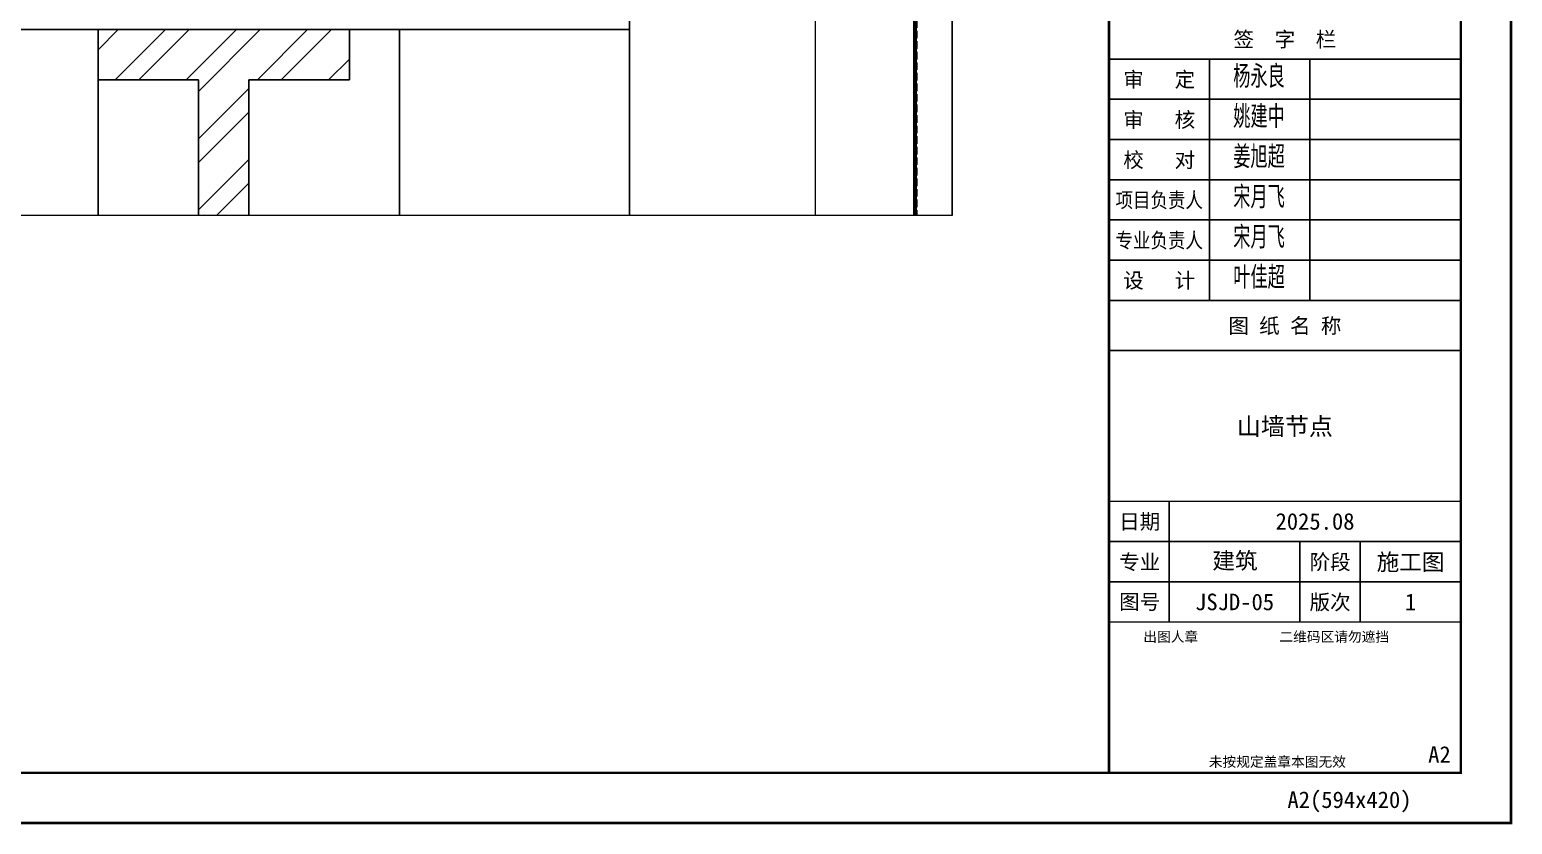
# Model space of a CAD drawing. Extents: x -599358 to 2865263, y -1062760 to 486533.
# Drawn here: x 123947 to 125422, y -728503 to -727712 of the extents above; entities that cross this region are included whole.
import ezdxf
from ezdxf.enums import TextEntityAlignment as Align

# ---------------------------------------------------------------- set-up
doc = ezdxf.new("R2010")
doc.units = 0
doc.linetypes.add('ZN-DASH', pattern=[0.35, 0.25, -0.1])
for name, color, linetype in [('!ZN6-虚线-8', 8, 'ZN-DASH'), ('0-cxFrame', 155, 'Continuous'), ('A-LIN-V', 9, 'Continuous'), ('AS-WALL', 40, 'Continuous'), ('qianming', 155, 'Continuous'), ('建-墙-填充', 8, 'Continuous'), ('建-柱-钢', 9, 'Continuous')]:
    doc.layers.add(name, color=color, linetype=linetype)
for name, color, linetype, lineweight in [('0-cxText', 131, 'Continuous', 25), ('彩钢板', 6, 'Continuous', 15), ('文字标注引出线', 7, 'Continuous', 15), ('防火岩棉', 252, 'Continuous', 13)]:
    doc.layers.add(name, color=color, linetype=linetype, lineweight=lineweight)
doc.layers.add('0_INSULATION', color=252, linetype='Continuous', lineweight=9, transparency=0.2)
doc.styles.add('BZHZ', font='bzxw', dxfattribs={"width": 0.8, "bigfont": 'bzhz'})
doc.styles.add('cx_biaoti', font='')
doc.styles.add('cx_tuming', font='simhei.ttf')
doc.styles.add('cx_tuqian1', font='宋体.shx')
doc.styles.add('黑体', font='simhei.ttf')
doc.styles.get('cx_biaoti').set_extended_font_data('SimSun')

# ---------------------------------------------------------------- blocks, each defined once
blk = doc.blocks.new('zjcx_lan_qianzi(Dragon)')
for p, q in [((-7000, 4800), (0, 4800)), ((-5000, 4800), (-5000, 0)), ((-3000, 4800), (-3000, 0)), ((-7000, 4000), (0, 4000)), ((-7000, 3200), (0, 3200)), ((-7000, 2400), (0, 2400)), ((-7000, 1600), (0, 1600)), ((-7000, 800), (0, 800))]:
    blk.add_line(p, q)
at = {"const_width": 30}
blk.add_lwpolyline([(-7000, 5600), (0, 5600)], dxfattribs=at)
blk.add_lwpolyline([(-7000, 5600), (0, 5600), (0, 0), (-7000, 0)], close=True, dxfattribs=at)
at = {"style": 'cx_biaoti'}
for s, p in [('签  字  栏', (-3500, 5200)), ('审   定', (-6000, 4400)), ('审   核', (-6000, 3600)), ('校   对', (-6000, 2800)), ('设   计', (-6000, 400))]:
    blk.add_text(s, height=300, dxfattribs=at).set_placement(p, align=Align.MIDDLE)
at = {"style": 'cx_biaoti', "width": 0.85}
for s, p in [('项目负责人', (-6000, 2000)), ('专业负责人', (-6000, 1200))]:
    blk.add_text(s, height=300, dxfattribs=at).set_placement(p, align=Align.MIDDLE)
blk = doc.blocks.new('T-签字(Dragon)')
at = {"layer": '0-cxFrame'}
blk.add_blockref('zjcx_lan_qianzi(Dragon)', (0, 0), dxfattribs=at)
at = {"layer": 'qianming', "style": 'BZHZ', "width": 0.8}
for s, p in [('杨永良', (-4014, 4478)), ('姚建中', (-4014, 3678)), ('姜旭超', (-4014, 2878)), ('宋月飞', (-4014, 2078)), ('宋月飞', (-4014, 1278)), ('叶佳超', (-4014, 478))]:
    blk.add_text(s, height=450, dxfattribs=at).set_placement(p, align=Align.MIDDLE)
blk = doc.blocks.new('zjcx_lan_tuming(Dragon)')
for p, q in [((-7000, 8400), (0, 8400)), ((-5800, 3000), (-5800, 5400)), ((-7000, 4600), (0, 4600)), ((-3200, 3000), (-3200, 4600)), ((-2000, 3000), (-2000, 4600)), ((-7000, 3800), (0, 3800))]:
    blk.add_line(p, q)
at = {"const_width": 30}
for points in [[(-7000, 9400), (0, 9400)], [(-7000, 5400), (0, 5400)], [(-7000, 3000), (0, 3000)], [(-7000, 0), (0, 0)]]:
    blk.add_lwpolyline(points, dxfattribs=at)
blk.add_lwpolyline([(-7000, 9400), (0, 9400), (0, 0), (-7000, 0)], close=True)
at = {"style": 'cx_biaoti'}
for s, p in [('图 纸 名 称', (-3500, 8900)), ('日期', (-6388, 5000)), ('专业', (-6388, 4200)), ('阶段', (-2600, 4200)), ('图号', (-6388, 3400)), ('版次', (-2600, 3400))]:
    blk.add_text(s, height=300, dxfattribs=at).set_placement(p, align=Align.MIDDLE)
for s, p in [('出图人章', (-6316, 2607)), ('二维码区请勿遮挡', (-3609, 2607)), ('未按规定盖章本图无效', (-5013, 120))]:
    blk.add_text(s, height=200, dxfattribs=at).set_placement(p)
blk = doc.blocks.new('T-图签(Dragon)')
blk.add_blockref('zjcx_lan_tuming(Dragon)', (0, 0))
at = {"color": 3, "style": 'cx_biaoti'}
for s, p in [('2025.08', (-2900, 5000)), ('建筑 ', (-4380, 4228)), ('施工图', (-1000, 4200))]:
    blk.add_text(s, height=330, dxfattribs=at).set_placement(p, align=Align.MIDDLE)
blk = doc.blocks.new('zjcx_T2(Dragon)')
at = {"layer": '0-cxFrame', "const_width": 50}
blk.add_lwpolyline([(-7000, 40000), (0, 40000), (0, 0), (-7000, 0)], close=True, dxfattribs=at)
at = {"layer": '0-cxFrame'}
for name, p in [('T-签字(Dragon)', (0, 9400)), ('T-图签(Dragon)', (0, 0))]:
    blk.add_blockref(name, p, dxfattribs=at)
blk = doc.blocks.new('TK22.A2 L(Dragon)')
at = {"layer": '0-cxFrame', "color": 7, "const_width": 0.5}
blk.add_lwpolyline([(0, 0), (-594, 0), (-594, 420), (0, 420)], close=True, dxfattribs=at)
at = {"layer": '0-cxFrame', "const_width": 0.5}
for points in [[(-80, 10), (-574, 10), (-574, 410), (-80, 410)], [(-10, 10), (-80, 10), (-80, 410), (-10, 410)]]:
    blk.add_lwpolyline(points, close=True, dxfattribs=at)
at = {"layer": '0-cxFrame', "xscale": 0.01, "yscale": 0.01, "zscale": 0.01}
blk.add_blockref('zjcx_T2(Dragon)', (-10, 10), dxfattribs=at)
at = {"style": '黑体', "flags": 4}
blk.add_attdef('图幅', text='', height=3.3, dxfattribs=at).set_placement((-40, 3), align=Align.RIGHT)
at = {"layer": '0-cxFrame', "style": '黑体'}
blk.add_text('(594x420)', height=3.3, dxfattribs=at).set_placement((-40, 3))
at = {"layer": '0-cxText', "flags": 4}
for tag, height, style, p in [('建设单位', 3.5, 'cx_tuming', (-45, 240)), ('项目名称', 3.5, 'cx_tuming', (-45, 210)), ('子项名称', 3.5, 'cx_tuming', (-45, 180)), ('工程编号', 3.3, 'cx_tuqian1', (-35, 165)), ('图名1', 3.5, 'cx_tuming', (-45, 87)), ('图名2', 3.5, 'cx_tuming', (-45, 79)), ('图名3', 3.5, 'cx_tuming', (-45, 71)), ('出图日期', 3.3, 'cx_tuqian1', (-39, 60)), ('专业', 3.3, 'cx_tuqian1', (-55, 52)), ('图号', 3.3, 'cx_tuqian1', (-55, 44)), ('版次', 3.3, 'cx_tuqian1', (-20, 44))]:
    blk.add_attdef(tag, text='', height=height, dxfattribs=dict(at, style=style)).set_placement(p, align=Align.MIDDLE)
at = {"layer": 'Defpoints', "color": 6, "flags": 4}
for tag, height, style, p in [('tufu', 3.3, '黑体', (-12, 12)), ('dwfname', 4, 'cx_tuqian1', (-80, 3))]:
    blk.add_attdef(tag, text='', height=height, dxfattribs=dict(at, style=style)).set_placement(p, align=Align.RIGHT)
blk = doc.blocks.new('*U2103')
at = {"layer": '0_INSULATION'}
for p, q in [((114761.39, -53978.93), (114792.96, -53985.48)), ((114792.96, -53985.48), (114764.45, -53991.41)), ((114766.55, -53993.11), (114792.96, -53998.59)), ((114792.96, -53998.59), (114781.19, -54001.04)), ((114792.98, -54103.48), (114787.53, -54104.61)), ((114789.32, -54102.72), (114792.98, -54103.48)), ((114774.8, -54112.82), (114792.98, -54116.59)), ((114792.98, -54116.59), (114761.42, -54123.15)), ((114761.42, -54123.15), (114792.98, -54129.7)), ((114792.98, -54129.7), (114761.42, -54136.27))]:
    blk.add_line(p, q, dxfattribs=at)
blk.add_lwpolyline([(114802.18, -53916.04), (114802.18, -54468.54), (114752.18, -54468.54), (114752.18, -54147.49, -0.323318), (114775.68, -54112.49, 0.242761), (114797.68, -54086.41), (114798.06, -54026.96, 0.256774), (114775.68, -53998.09, -0.323318), (114752.18, -53963.09), (114752.18, -53916.04)], format="xyb", close=True, dxfattribs=at)
at = {"layer": '0_INSULATION', "extrusion": (0, 0, -1)}
for centre, start_param, end_param in [((114761.39, -53985.49), 5.406397, 6.283185), ((114792.95, -53978.93), 1.570796, 3.141593), ((114792.96, -53992.04), 0, 1.570796), ((114792.96, -53992.04), 1.570796, 3.141593), ((114792.96, -54005.15), 0, 1.570796), ((114792.96, -54005.15), 1.570796, 3.141593), ((114792.96, -54018.26), 0, 1.570796), ((114792.96, -54018.26), 1.570796, 2.416555), ((114792.98, -54096.93), 0.524657, 1.570796), ((114792.98, -54096.93), 1.570796, 3.141593), ((114792.98, -54110.04), 0, 1.570796), ((114792.98, -54110.04), 1.570796, 3.141593), ((114792.98, -54123.15), 0, 1.570796), ((114761.42, -54129.71), 6.139662, 6.283185), ((114761.41, -54116.6), 3.141593, 3.269368), ((114792.98, -54123.15), 1.570796, 3.141593), ((114761.42, -54129.71), 3.141593, 4.407145), ((114792.98, -54136.26), 0, 1.570796)]:
    blk.add_ellipse(centre, major_axis=(0, 6.56), ratio=0.988253, start_param=start_param, end_param=end_param, dxfattribs=at)

msp = doc.modelspace()

# ---------------------------------------------------------------- linework, layer by layer
at = {"layer": '!ZN6-虚线-8', "ltscale": 30}
msp.add_line((124829.9, -727671.5), (124829.9, -727897.3), dxfattribs=at)
at = {"layer": 'A-LIN-V'}
for p, q in [((124544.1, -727897.3), (124544.1, -726792.3)), ((123665.3, -727712.4), (124544.1, -727712.4)), ((124015.3, -727712.4), (124015.3, -727897.3)), ((124315.3, -727712.4), (124315.3, -727897.3))]:
    msp.add_line(p, q, dxfattribs=at)
at = {"layer": 'AS-WALL'}
msp.add_line((124865.1, -727897.3), (124865.1, -726792.3), dxfattribs=at)
at = {"layer": '建-墙-填充', "linetype": 'Continuous'}
for p, q in [((124015.3, -727732.4), (124035.3, -727712.4)), ((124032.4, -727762.4), (124082.4, -727712.4)), ((124056, -727762.4), (124106, -727712.4)), ((124103.1, -727762.4), (124153.1, -727712.4)), ((124115.3, -727773.8), (124176.7, -727712.4)), ((124173.8, -727762.4), (124223.8, -727712.4)), ((124197.4, -727762.4), (124247.4, -727712.4)), ((124244.5, -727762.4), (124265.3, -727741.7)), ((124115.3, -727820.9), (124165.3, -727770.9)), ((124115.3, -727844.5), (124165.3, -727794.5)), ((124115.3, -727891.7), (124165.3, -727841.7)), ((124133.2, -727897.3), (124165.3, -727865.2))]:
    msp.add_line(p, q, dxfattribs=at)
at = {"layer": '建-柱-钢'}
for p, q in [((124265.3, -727712.4), (124015.3, -727712.4)), ((124015.3, -727712.4), (124015.3, -727762.4)), ((124265.3, -727762.4), (124265.3, -727712.4)), ((124015.3, -727762.4), (124115.3, -727762.4)), ((124115.3, -727762.4), (124115.3, -727897.3)), ((124165.3, -727762.4), (124265.3, -727762.4)), ((124165.3, -727897.3), (124165.3, -727762.4))]:
    msp.add_line(p, q, dxfattribs=at)
at = {"layer": '彩钢板', "color": 1}
for p, q in [((124829.1, -727671.5), (124829.1, -727897.3)), ((124865.1, -727671.5), (124865.1, -727897.3))]:
    msp.add_line(p, q, dxfattribs=at)
at = {"layer": '文字标注引出线', "color": 1}
msp.add_lwpolyline([(124865.1, -727897.3), (123871.2, -727897.3), (123866.7, -727907.8), (123866.7, -727886.8), (123862.2, -727897.3), (122868.3, -727897.3)], dxfattribs=at)
at = {"layer": '防火岩棉', "color": 0, "const_width": 3.75}
msp.add_lwpolyline([(124827.8, -727671.5), (124827.8, -727897.3)], dxfattribs=at)

# ---------------------------------------------------------------- block references
at = {"xscale": 2, "yscale": 2, "zscale": 2}
msp.add_blockref('*U2103', (-104775.2, -618960.2), dxfattribs=at)
at = {"layer": '0-cxFrame'}
ref = msp.add_blockref('TK22.A2 L(Dragon)', (125420.9, -728501.7), dxfattribs=dict(at, xscale=5, yscale=5, zscale=5))
ref.add_attrib('图名2', '山墙节点', dxfattribs={"layer": '0-cxText', "height": 17.5, "style": 'cx_tuming'}).set_placement((125195.9, -728106.7), align=Align.MIDDLE)
ref.add_attrib('图号', 'JSJD-05', dxfattribs={"layer": '0-cxText', "height": 16.5, "style": 'cx_tuqian1'}).set_placement((125145.9, -728281.7), align=Align.MIDDLE)
ref.add_attrib('版次', '1', dxfattribs={"layer": '0-cxText', "height": 16.5, "style": 'cx_tuqian1'}).set_placement((125320.9, -728281.7), align=Align.MIDDLE)
ref.add_attrib('图幅', 'A2', dxfattribs={"layer": '0', "height": 16.5, "style": '黑体'}).set_placement((125220.9, -728486.7), align=Align.RIGHT)
ref.add_attrib('tufu', 'A2', dxfattribs={"layer": 'Defpoints', "color": 6, "height": 16.5, "style": '黑体'}).set_placement((125360.9, -728441.7), align=Align.RIGHT)

doc.saveas('drawing.dxf')
